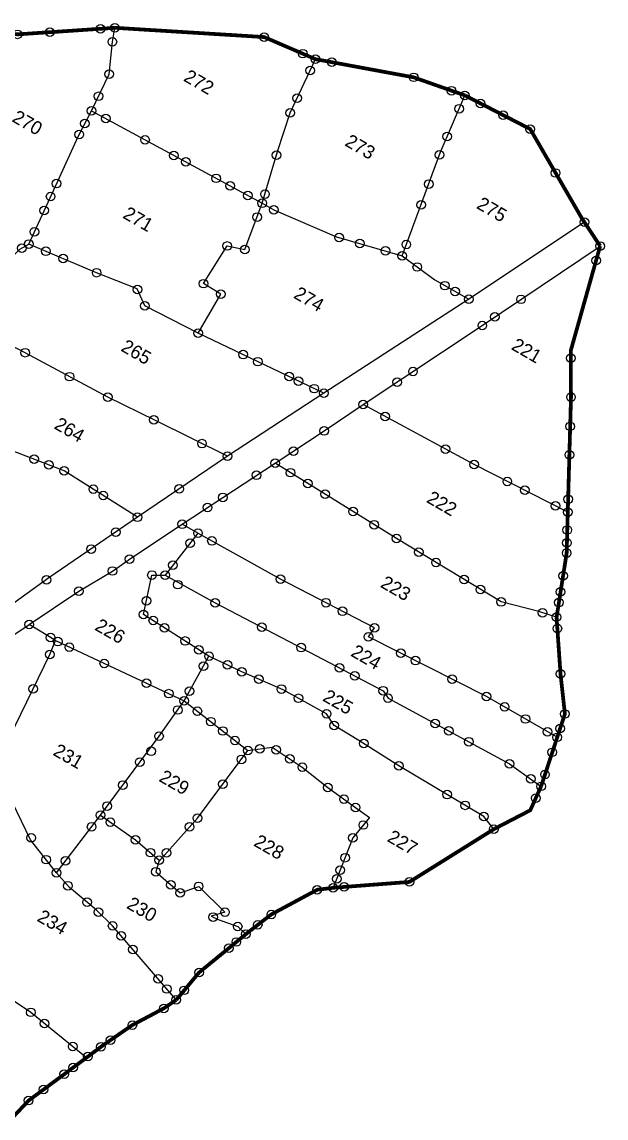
# Model space of a CAD drawing. Header units: metres. Extents: x 285000 to 288757, y 2090387 to 2095441.
# Drawn here: x 288283 to 288757, y 2090932 to 2091822 of the extents above; entities that cross this region are included whole.
import ezdxf
from ezdxf.enums import TextEntityAlignment as Align

# ---------------------------------------------------------------- set-up
doc = ezdxf.new("R2010")
doc.units = ezdxf.units.M
doc.header["$MEASUREMENT"] = 0
for name, color, linetype in [('POLY_PARCEL', 6, 'Continuous'), ('POLY_ROAD', 30, 'Continuous'), ('SYM_STONE', 1, 'Continuous'), ('TEXT_PARCEL', 7, 'Continuous'), ('V_BOUND_LINE', 7, 'Continuous')]:
    doc.layers.add(name, color=color, linetype=linetype)
doc.styles.add('TEXT_MAP', font='')
doc.styles.get('TEXT_MAP').set_extended_font_data('Kruti Dev 050')

# ---------------------------------------------------------------- blocks, each defined once
blk = doc.blocks.new('STONE')
blk.add_circle((0, 0), 0.851)

msp = doc.modelspace()

# ---------------------------------------------------------------- linework, layer by layer
at = {"layer": 'POLY_PARCEL'}
for points in [[(288339.52, 2091750.14), (288353.96, 2091779.98), (288356.49, 2091806.15), (288358.62, 2091817.54)], [(288478.17, 2091675.01), (288490.6, 2091717.18), (288500.77, 2091748.53), (288521.31, 2091792.08)], [(288591.71, 2091632.42), (288622.61, 2091715.97), (288642.61, 2091762.65)], [(288288.64, 2091641.91), (288312.14, 2091693.07), (288328.86, 2091729.28), (288339.52, 2091750.14)], [(288339.52, 2091750.14), (288478.17, 2091675.01)], [(288426.14, 2091569.55), (288444.44, 2091601.18), (288430.51, 2091609.73), (288449.69, 2091640.34), (288463.97, 2091637.55), (288478.17, 2091675.01)], [(288478.17, 2091675.01), (288487.61, 2091669.73), (288538.5, 2091647.78), (288591.71, 2091632.42)], [(288273.08, 2091629.48), (288281.52, 2091637.64), (288288.64, 2091641.91)], [(288426.14, 2091569.55), (288382.77, 2091591.63), (288376.63, 2091605.5), (288343.75, 2091618.64), (288288.64, 2091641.91)], [(288591.71, 2091632.42), (288618.07, 2091612.72), (288645.72, 2091597.09)], [(288449.82, 2091469.54), (288391.56, 2091498.52), (288352.82, 2091517.44), (288285.83, 2091553.66), (288250.45, 2091571.77)], [(288528.05, 2091520.78), (288426.14, 2091569.55)], [(288726.07, 2091424.15), (288650.04, 2091462.77), (288560.08, 2091511.52)], [(288376.95, 2091419.96), (288317.48, 2091457.76), (288268.96, 2091476.34), (288226.36, 2091493.2)], [(288716.99, 2091338.74), (288702.52, 2091343.4), (288671.97, 2091351.19), (288587.17, 2091402.65), (288488.57, 2091463.94)], [(288425.99, 2091407.07), (288413.14, 2091414.26)], [(288425.99, 2091407.07), (288399.3, 2091372.95)], [(288717.51, 2091241.23), (288660.15, 2091274.43), (288564.25, 2091322.86), (288569.26, 2091330.21), (288492.88, 2091369.69), (288425.99, 2091407.07)], [(288434.91, 2091307.15), (288381.83, 2091341.08), (288388.65, 2091373.05), (288399.3, 2091372.95)], [(288399.3, 2091372.95), (288439.86, 2091350.44), (288505.71, 2091316.12), (288576.21, 2091279.1), (288580.18, 2091273.08), (288678.86, 2091219.79), (288704.43, 2091201.42)], [(288310.42, 2091319.77), (288289.1, 2091332.95)], [(288259.49, 2091212.32), (288277.75, 2091250.44), (288305.82, 2091308.44), (288310.42, 2091319.77)], [(288310.42, 2091319.77), (288414.84, 2091270.87)], [(288414.84, 2091270.87), (288434.91, 2091307.15)], [(288665.97, 2091166.57), (288657.86, 2091176.93), (288588.98, 2091218.12), (288556.62, 2091238.68), (288536.5, 2091250.78), (288530.39, 2091260.36), (288495.07, 2091279.84), (288461.61, 2091294.52), (288434.91, 2091307.15)], [(288346.76, 2091177.92), (288394.36, 2091242.12), (288414.84, 2091270.87)], [(288414.84, 2091270.87), (288466.55, 2091230.5)], [(288394.19, 2091140.39), (288425.49, 2091175.56), (288466.55, 2091230.5)], [(288466.55, 2091230.5), (288486.13, 2091233.19), (288510.65, 2091217.08), (288531.36, 2091200.45), (288553.92, 2091184.31), (288565.19, 2091176.24), (288551.67, 2091159.57), (288535.71, 2091118.99)], [(288311.12, 2091131.1), (288290.02, 2091158.04), (288275.59, 2091188.27), (288259.49, 2091212.32)], [(288311.12, 2091131.1), (288346.76, 2091177.92)], [(288346.76, 2091177.92), (288375.27, 2091157.95), (288394.48, 2091141.41), (288394.19, 2091140.39)], [(288394.19, 2091140.39), (288391.81, 2091132.07), (288411.44, 2091114.9), (288426.54, 2091120.17), (288447.9, 2091099.28), (288436.7, 2091096.03), (288442.4, 2091093.13), (288458.2, 2091087.5), (288464.88, 2091081.36)], [(288408.36, 2091027.98), (288356.73, 2091088.08), (288343.3, 2091101.08), (288321.85, 2091119.18), (288311.12, 2091131.1)], [(288335.39, 2090980.97), (288290.31, 2091017.84), (288233.32, 2091056), (288175.88, 2091095.85)]]:
    msp.add_lwpolyline(points, dxfattribs=at)
at = {"layer": 'POLY_ROAD'}
for points in [[(288739.61, 2091659.6), (288645.72, 2091597.09)], [(288560.08, 2091511.52), (288656.72, 2091575.83), (288752.35, 2091640.29)], [(288645.72, 2091597.09), (288528.05, 2091520.78)], [(288528.05, 2091520.78), (288449.82, 2091469.54)], [(288488.57, 2091463.94), (288528.42, 2091490.08), (288560.08, 2091511.52)], [(288449.82, 2091469.54), (288376.95, 2091419.96)], [(288413.14, 2091414.26), (288446.19, 2091436.13), (288488.57, 2091463.94)], [(288376.95, 2091419.96), (288305.06, 2091370.67), (288234.38, 2091319.94), (288166.03, 2091270.53), (288154.45, 2091274.81)], [(288289.1, 2091332.95), (288329.35, 2091359.87), (288356.63, 2091376.33), (288372.07, 2091387.07), (288413.14, 2091414.26)], [(288193.23, 2091268.87), (288194.79, 2091269.89), (288289.1, 2091332.95)]]:
    msp.add_lwpolyline(points, dxfattribs=at)
at = {"layer": 'V_BOUND_LINE', "const_width": 3.04}
for points in [[(288267.94, 2091813.13), (288279.56, 2091812.23), (288358.62, 2091817.54)], [(288358.62, 2091817.54), (288479.71, 2091810.03), (288521.31, 2091792.08)], [(288521.31, 2091792.08), (288601.05, 2091777.31), (288642.61, 2091762.65)], [(288642.61, 2091762.65), (288695.56, 2091735.31), (288737.6, 2091662.64), (288739.61, 2091659.6)], [(288739.61, 2091659.6), (288752.35, 2091640.29)], [(288752.35, 2091640.29), (288728.45, 2091555.16), (288728.68, 2091517.49), (288726.07, 2091424.15)], [(288726.07, 2091424.15), (288725.17, 2091390.92), (288716.99, 2091338.74)], [(288716.99, 2091338.74), (288720.17, 2091292.74), (288723.74, 2091260.19), (288717.51, 2091241.23)], [(288717.51, 2091241.23), (288704.43, 2091201.42)], [(288704.43, 2091201.42), (288695.61, 2091181.97), (288665.97, 2091166.57)], [(288665.97, 2091166.57), (288597.61, 2091123.78), (288536.74, 2091119.11), (288535.71, 2091118.99)], [(288535.71, 2091118.99), (288522.76, 2091117.44), (288485.51, 2091097.4), (288467.15, 2091083.22), (288464.88, 2091081.36)], [(288464.88, 2091081.36), (288426.89, 2091050.21), (288408.36, 2091027.98)], [(288408.36, 2091027.98), (288398.2, 2091021.03), (288372.72, 2091007.5), (288349.21, 2090991.27), (288335.39, 2090980.97)], [(288335.39, 2090980.97), (288317.49, 2090967.62), (288288.5, 2090946.13), (288276.58, 2090933.48)]]:
    msp.add_lwpolyline(points, dxfattribs=at)

# ---------------------------------------------------------------- block references
at = {"layer": 'SYM_STONE', "xscale": 4.116826817328219, "yscale": 4.116826817328219, "zscale": 4.116826817328219, "rotation": 329.979897969209}
for p in [(288305.79, 2091813.99), (288346.86, 2091816.75), (288358.62, 2091817.54), (288279.56, 2091812.23), (288356.49, 2091806.15), (288479.71, 2091810.03), (288510.98, 2091796.54), (288521.31, 2091792.08), (288534.56, 2091789.63), (288353.96, 2091779.98), (288516.93, 2091782.79), (288601.05, 2091777.31), (288345.22, 2091761.91), (288506.38, 2091760.43), (288631.77, 2091766.47), (288642.61, 2091762.65), (288637.98, 2091751.84), (288655.25, 2091756.12), (288339.52, 2091750.14), (288351.17, 2091743.82), (288500.77, 2091748.53), (288673.7, 2091746.59), (288334.21, 2091739.75), (288695.56, 2091735.31), (288329.67, 2091730.85), (288383, 2091726.58), (288628.28, 2091729.2), (288406.37, 2091713.92), (288416.11, 2091708.64), (288489.68, 2091714.07), (288621.99, 2091714.31), (288716.2, 2091699.62), (288311.19, 2091690.99), (288440.78, 2091695.27), (288452.13, 2091689.12), (288613.24, 2091690.65), (288306.42, 2091680.6), (288466.42, 2091681.38), (288480.37, 2091682.48), (288478.17, 2091675.01), (288607.01, 2091673.81), (288301.12, 2091669.07), (288473.94, 2091663.85), (288487.61, 2091669.73), (288739.61, 2091659.6), (288293.2, 2091651.82), (288540.45, 2091647.21), (288282.99, 2091638.52), (288288.64, 2091641.91), (288302.62, 2091636.01), (288449.69, 2091640.34), (288463.97, 2091637.55), (288557.4, 2091642.32), (288578.05, 2091636.36), (288595.06, 2091641.49), (288752.35, 2091640.29), (288316.62, 2091630.09), (288591.71, 2091632.42), (288749.06, 2091628.59), (288343.75, 2091618.64), (288603.97, 2091623.25), (288430.51, 2091609.73), (288376.86, 2091604.92), (288444.44, 2091601.18), (288626.22, 2091608.11), (288634.57, 2091603.39), (288382.77, 2091591.63), (288645.72, 2091597.09), (288688.11, 2091596.99), (288666.89, 2091582.69), (288656.72, 2091575.83), (288426.14, 2091569.55), (288285.83, 2091553.66), (288462.64, 2091552.08), (288474.59, 2091546.36), (288728.49, 2091549.17), (288600.47, 2091538.4), (288321.83, 2091534.19), (288499.93, 2091534.23), (288507.64, 2091530.54), (288587.55, 2091529.8), (288520.36, 2091524.45), (288528.05, 2091520.78), (288352.82, 2091517.44), (288560.08, 2091511.52), (288728.68, 2091517.49), (288577.84, 2091501.9), (288390.17, 2091499.2), (288728.02, 2091493.83), (288528.42, 2091490.08), (288429.24, 2091479.78), (288626.91, 2091475.31), (288293.09, 2091467.1), (288449.82, 2091469.54), (288503.46, 2091473.71), (288727.37, 2091470.71), (288304.94, 2091462.56), (288317.48, 2091457.76), (288488.57, 2091463.94), (288650.04, 2091462.77), (288473.52, 2091454.06), (288501.02, 2091456.2), (288677.02, 2091449.07), (288341.06, 2091442.77), (288410.82, 2091443), (288515.09, 2091447.46), (288691.13, 2091441.9), (288349.16, 2091437.62), (288446.19, 2091436.13), (288529.21, 2091438.68), (288726.36, 2091434.58), (288433.81, 2091427.94), (288551.8, 2091424.64), (288716.17, 2091429.18), (288726.07, 2091424.15), (288376.95, 2091419.96), (288413.14, 2091414.26), (288569.03, 2091413.93), (288359.21, 2091407.79), (288425.99, 2091407.07), (288725.68, 2091409.64), (288419.7, 2091399.03), (288437.34, 2091400.73), (288587.17, 2091402.65), (288725.4, 2091399.22), (288339.33, 2091394.17), (288370.43, 2091385.93), (288605.25, 2091391.68), (288725.17, 2091390.92), (288405.59, 2091380.98), (288619.14, 2091383.25), (288303.01, 2091369.2), (288356.63, 2091376.33), (288388.65, 2091373.05), (288399.3, 2091372.95), (288492.88, 2091369.69), (288641.89, 2091369.44), (288722.28, 2091372.46), (288329.35, 2091359.87), (288409.59, 2091365.24), (288655.15, 2091361.39), (288720.23, 2091359.39), (288384.18, 2091352.11), (288439.86, 2091350.44), (288529.86, 2091350.57), (288671.97, 2091351.19), (288718.86, 2091350.65), (288543.34, 2091343.61), (288705.66, 2091342.39), (288289.1, 2091332.95), (288381.83, 2091341.08), (288389.73, 2091336.03), (288716.99, 2091338.74), (288398.76, 2091330.26), (288477.83, 2091330.65), (288569.26, 2091330.21), (288717.61, 2091329.7), (288306.4, 2091322.26), (288312.16, 2091318.96), (288321.58, 2091314.55), (288415.61, 2091319.49), (288564.25, 2091322.86), (288305.82, 2091308.44), (288426.76, 2091312.36), (288434.91, 2091307.15), (288509.6, 2091314.08), (288590.63, 2091309.54), (288349.97, 2091301.25), (288430.45, 2091299.08), (288449.95, 2091300.03), (288540.73, 2091297.73), (288602.53, 2091303.53), (288461.61, 2091294.52), (288475.31, 2091288.5), (288553.17, 2091291.19), (288632.24, 2091288.53), (288720.17, 2091292.74), (288292.32, 2091280.55), (288384.21, 2091285.21), (288493.65, 2091280.46), (288576.21, 2091279.1), (288402.37, 2091276.71), (288414.84, 2091270.87), (288419.18, 2091278.71), (288507.62, 2091272.92), (288580.18, 2091273.08), (288660.15, 2091274.43), (288409.53, 2091263.42), (288425.47, 2091262.57), (288674.86, 2091265.92), (288436.51, 2091253.96), (288530.39, 2091260.36), (288618.51, 2091252.38), (288691.8, 2091256.11), (288723.74, 2091260.19), (288446.22, 2091246.37), (288536.5, 2091250.78), (288629.49, 2091246.45), (288709.69, 2091245.75), (288719.88, 2091248.46), (288394.36, 2091242.12), (288456.01, 2091238.73), (288560.61, 2091236.15), (288645.75, 2091237.67), (288717.51, 2091241.23), (288388.07, 2091229.89), (288466.55, 2091230.5), (288476.08, 2091231.81), (288489.46, 2091231), (288713.51, 2091229.05), (288378.68, 2091220.97), (288461.19, 2091223.32), (288500.55, 2091223.72), (288510.65, 2091217.08), (288588.98, 2091218.12), (288678.86, 2091219.79), (288707.59, 2091211.05), (288364.96, 2091202.47), (288446.16, 2091203.22), (288531.36, 2091200.45), (288696.07, 2091207.42), (288704.43, 2091201.42), (288544.47, 2091191.07), (288628.17, 2091194.68), (288700.05, 2091191.76), (288352.32, 2091185.41), (288553.92, 2091184.31), (288642.74, 2091185.97), (288346.76, 2091177.92), (288354.86, 2091172.25), (288425.49, 2091175.56), (288657.86, 2091176.93), (288339.69, 2091168.63), (288419.2, 2091168.49), (288560.15, 2091170.02), (288665.97, 2091166.57), (288290.72, 2091159.56), (288375.27, 2091157.95), (288551.67, 2091159.57), (288387.37, 2091147.53), (288400.44, 2091147.41), (288302.7, 2091141.85), (288318.56, 2091140.88), (288394.48, 2091141.41), (288545.34, 2091143.46), (288311.12, 2091131.1), (288391.81, 2091132.07), (288541.38, 2091133.41), (288320.47, 2091120.71), (288404.02, 2091121.4), (288426.54, 2091120.17), (288535.71, 2091118.99), (288538.57, 2091126.28), (288544.5, 2091119.71), (288597.61, 2091123.78), (288411.44, 2091114.9), (288522.76, 2091117.44), (288335.96, 2091107.28), (288345.22, 2091099.22), (288438.21, 2091095.26), (288447.9, 2091099.28), (288485.51, 2091097.4), (288356.73, 2091088.08), (288458.2, 2091087.5), (288474.43, 2091088.84), (288363.73, 2091079.94), (288457.09, 2091074.97), (288464.88, 2091081.36), (288373.15, 2091068.97), (288451.05, 2091070.01), (288426.89, 2091050.21), (288393.7, 2091045.05), (288400.78, 2091036.81), (288414.82, 2091035.73), (288398.2, 2091021.03), (288408.36, 2091027.98), (288290.31, 2091017.84), (288301.37, 2091008.79), (288372.72, 2091007.5), (288355.08, 2090995.32), (288324.31, 2090990.03), (288347.24, 2090989.8), (288336.71, 2090981.96), (288317.49, 2090967.62), (288324.75, 2090973.03), (288300.69, 2090955.17), (288288.5, 2090946.13)]:
    msp.add_blockref('STONE', p, dxfattribs=at)

# ---------------------------------------------------------------- texts
at = {"layer": 'TEXT_PARCEL', "style": 'TEXT_MAP'}
for s, p in [('272', (288426.91, 2091773.6)), ('270', (288287.67, 2091740.54)), ('273', (288557.72, 2091720.95)), ('275', (288664.58, 2091670.05)), ('271', (288377.66, 2091662.23)), ('274', (288516.2, 2091597.27)), ('265', (288376, 2091554.27)), ('221', (288692.86, 2091555.48)), ('264', (288321.82, 2091491.1)), ('222', (288624.07, 2091431.3)), ('223', (288586.6, 2091362.34)), ('226', (288354.81, 2091327.55)), ('224', (288562.58, 2091306.51)), ('225', (288539.73, 2091270.04)), ('231', (288320.92, 2091225.92)), ('229', (288406.9, 2091204.7)), ('228', (288483.81, 2091152.19)), ('227', (288592.16, 2091155.95)), ('230', (288380.61, 2091101.55)), ('234', (288307.99, 2091091.14))]:
    msp.add_text(s, height=10.961, rotation=329.9799, dxfattribs=at).set_placement(p, align=Align.MIDDLE)

doc.saveas('drawing.dxf')
